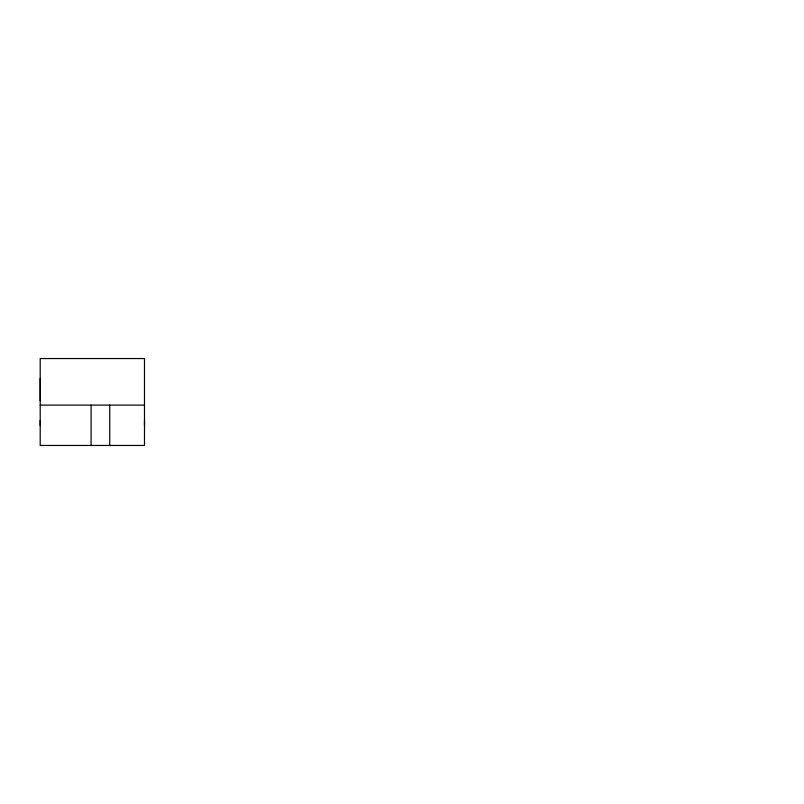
<?xml version="1.0" encoding="UTF-8"?>
<svg xmlns="http://www.w3.org/2000/svg" width="804" height="804" viewBox="0 0 804 804"><rect width="100%" height="100%" fill="white"/><g stroke="black" fill="none" stroke-linecap="round" stroke-linejoin="round"><path stroke-width="1.21" d="M40.2 425.587L40.2 420.623M40.2 400.754L40.2 378.413M144.489 425.587L144.489 420.623M40.2 405.105L144.489 405.105M109.726 405.105L109.726 445.456M91.103 405.105L91.103 445.456M144.489 358.544L40.2 358.544L40.2 445.456L144.489 445.456L144.489 358.544"/></g></svg>
